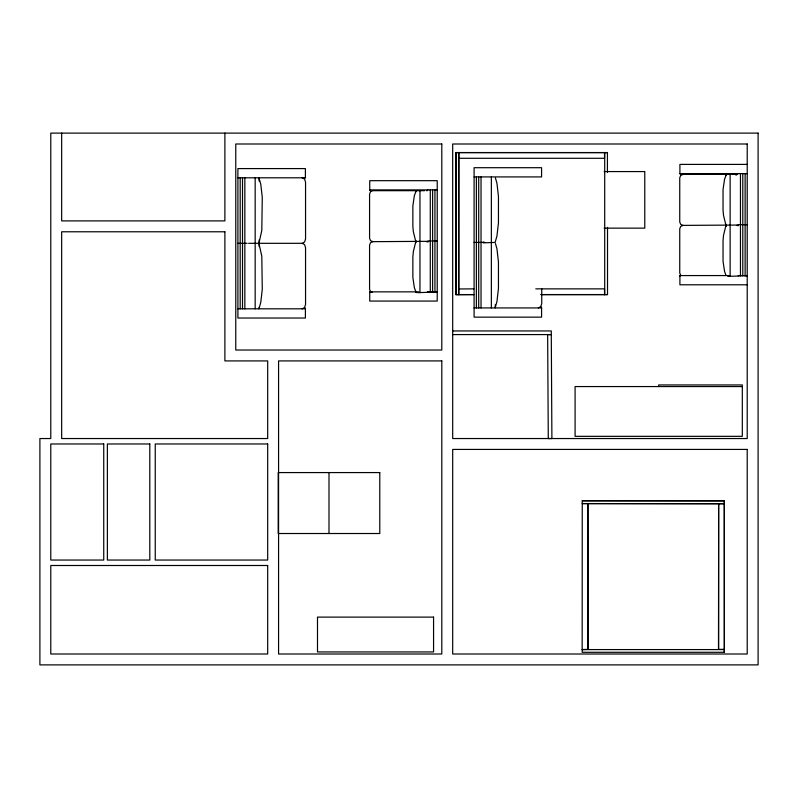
<?xml version="1.0" encoding="UTF-8"?>
<svg xmlns="http://www.w3.org/2000/svg" width="798" height="798" viewBox="0 0 798 798"><rect width="100%" height="100%" fill="white"/><g stroke="black" fill="none" stroke-linecap="round" stroke-linejoin="round"><path stroke-width="1.2" d="M259.151 239.999L259.151 246.622M495.339 304.617L495.119 307.928L496.954 301.554L498.451 288.417L498.451 261.944L496.954 248.806L495.438 243.51M255.17 177.804L255.17 308.816M259.111 307.549L258.931 308.816L260.766 302.442L262.273 289.305L261.804 256.208L258.931 243.31L261.804 230.413L262.273 197.315L260.766 184.178L258.931 177.804L259.151 181.116M491.359 176.917L491.359 307.928M416.027 191.67L416.197 190.682L414.361 195.64L412.865 205.864L412.865 226.472L413.334 231.629L416.027 242.652M419.957 292.647L419.957 190.682M726.2 175.39L726.37 174.403L724.544 179.36L723.038 189.585L723.038 210.193L723.507 215.34L726.2 226.373M730.13 276.367L730.13 174.403M302.183 308.816L304.567 307.549L305.554 304.487L305.554 247.649L304.567 244.577L302.183 243.31L248.627 243.31M538.371 307.928L540.755 306.661L541.742 303.599L541.742 288.766M304.567 178.453L305.554 177.176M426.86 190.892L427.848 189.894M369.574 292.577L370.561 291.579M737.033 174.612L738.02 173.615M680.744 275.3L679.746 276.198M455.897 152.578L607.517 152.578L455.897 152.578L455.987 294.671L458.8 294.582L458.89 152.488M458.8 288.966L473.822 288.866M607.517 294.582L541.044 294.582L607.517 294.582L607.517 227.32M582.251 500.765L724.355 500.865L724.355 652.295L724.265 500.765L582.251 500.765L582.161 652.295L724.355 652.295M724.265 503.668L582.161 503.578L724.355 503.757M587.966 649.392L587.877 503.668L587.966 649.392L582.161 649.582L724.355 649.582M302.183 243.31L304.567 242.043L305.554 238.981L305.554 182.144L304.567 179.071L302.183 177.804M428.087 241.335L372.945 241.664L370.561 242.652L369.574 245.036L369.574 289.275L370.561 291.659L372.157 292.317M738.27 225.056L683.128 225.385L680.734 226.373L679.746 228.757L679.746 272.996L680.734 275.38M483.229 242.851L495.119 242.422L496.954 236.048L498.451 222.911L498.451 196.428L496.954 183.291L495.438 177.994M428.087 292.317L417.653 292.647M738.27 276.038L727.836 276.367M458.89 158.293L604.525 158.293L604.525 152.488M747.397 164.398L679.906 164.398L679.906 173.615L747.397 173.615M604.176 171.57L644.774 171.57L644.774 228.148L604.176 228.148M474.092 176.917L541.583 176.917L541.583 167.7L474.092 167.7L474.092 317.145L541.583 317.145L541.583 307.928L474.092 307.928M237.904 177.804L305.395 177.804L305.395 168.587L237.904 168.587L237.904 318.033L305.395 318.033L305.395 308.816L237.904 308.816M437.224 189.894L369.733 189.894L369.733 180.677L437.224 180.677L437.224 301.065L369.733 301.065L369.733 291.849L418.82 291.849M424.636 190.682L372.945 190.682L370.561 191.67L369.574 194.054L369.574 238.293L370.561 240.677L372.945 241.664M738.18 224.707L747.397 224.707M428.007 240.986L437.224 240.986M474.092 242.422L483.309 242.422M237.904 243.31L247.121 243.31M728.993 275.569L679.906 275.569L679.906 284.786L747.397 284.786M738.808 275.569L741.262 275.569M744.943 275.569L747.397 275.569M738.18 275.809L747.397 275.809M535.787 288.866L604.525 288.866L604.525 294.671M427.409 291.849L437.224 291.849M428.007 292.088L437.224 292.088M455.897 294.582L473.822 294.582L458.89 294.671M452.685 330.951L551.268 330.951L551.897 438.541L548.276 438.561L547.647 334.601L551.268 334.581L452.685 334.581M742.31 386.561L575.089 386.561L575.089 436.336L742.31 436.336L742.31 384.945L658.699 384.945L658.699 386.561M718.549 649.392L718.639 503.668L718.549 649.392L724.355 649.392M736.684 225.385L738.27 225.714M426.511 241.664L428.087 241.994M483.229 242.003L484.805 242.422M736.404 175.061L734.808 174.403L683.128 174.403L680.734 175.39L679.746 177.774L679.746 222.014L680.734 224.398L683.128 225.385M679.746 173.615L680.744 174.612M369.574 189.894L370.561 190.892M540.755 306.651L541.742 307.928M304.567 307.539L305.554 308.816M725.971 275.32L724.544 271.41L723.038 261.185L723.038 240.577L723.507 235.42L726.2 224.398M416.027 240.677L413.334 251.709L412.865 256.856L412.865 277.465L414.361 287.689L416.197 292.647L416.027 291.659M745.123 173.615L745.123 275.809M742.788 173.615L742.788 275.809M740.464 173.615L740.464 275.809M607.428 152.488L607.428 172.508M604.704 152.488L604.704 294.671M481.024 176.917L481.024 307.928M478.7 176.917L478.7 307.928M476.376 176.917L476.376 307.928M458.7 152.488L458.7 294.671M455.987 152.488L455.987 294.671M434.94 189.894L434.94 292.088M432.616 189.894L432.616 292.088M430.292 189.894L430.292 292.088M328.995 472.576L328.995 533.513M244.846 177.804L244.846 308.816M242.512 177.804L242.512 308.816M240.188 177.804L240.188 308.816M224.886 133.116L224.886 220.896L61.665 220.896L61.665 133.116M758.1 133.116L50.783 133.116L50.783 438.541L39.9 438.541L39.9 664.884L758.1 664.884L758.1 133.116M441.803 143.999L235.769 143.999L235.769 350.033L441.803 350.033L441.803 143.999M747.217 143.999L452.685 143.999L452.685 438.541L747.217 438.541L747.217 143.999M224.886 231.779L61.665 231.779L61.665 438.541L267.689 438.541L267.689 360.915L224.886 360.915L224.886 231.779M441.803 360.915L278.572 360.915L278.572 654.001L441.803 654.001L441.803 360.915M103.74 443.977L50.783 443.977L50.783 560.046L103.74 560.046L103.74 443.977M149.805 443.977L107.371 443.977L107.371 560.046L149.805 560.046L149.805 443.977M267.689 443.977L155.251 443.977L155.251 560.046L267.689 560.046L267.689 443.977M747.217 449.424L452.685 449.424L452.685 654.001L747.217 654.001L747.217 449.424M379.778 472.576L278.213 472.576L278.213 533.513L379.778 533.513L379.778 472.576M267.689 565.493L50.783 565.493L50.783 654.001L267.689 654.001L267.689 565.493M433.563 617.113L317.494 617.113L317.494 651.936L433.563 651.936L433.563 617.113"/></g></svg>
